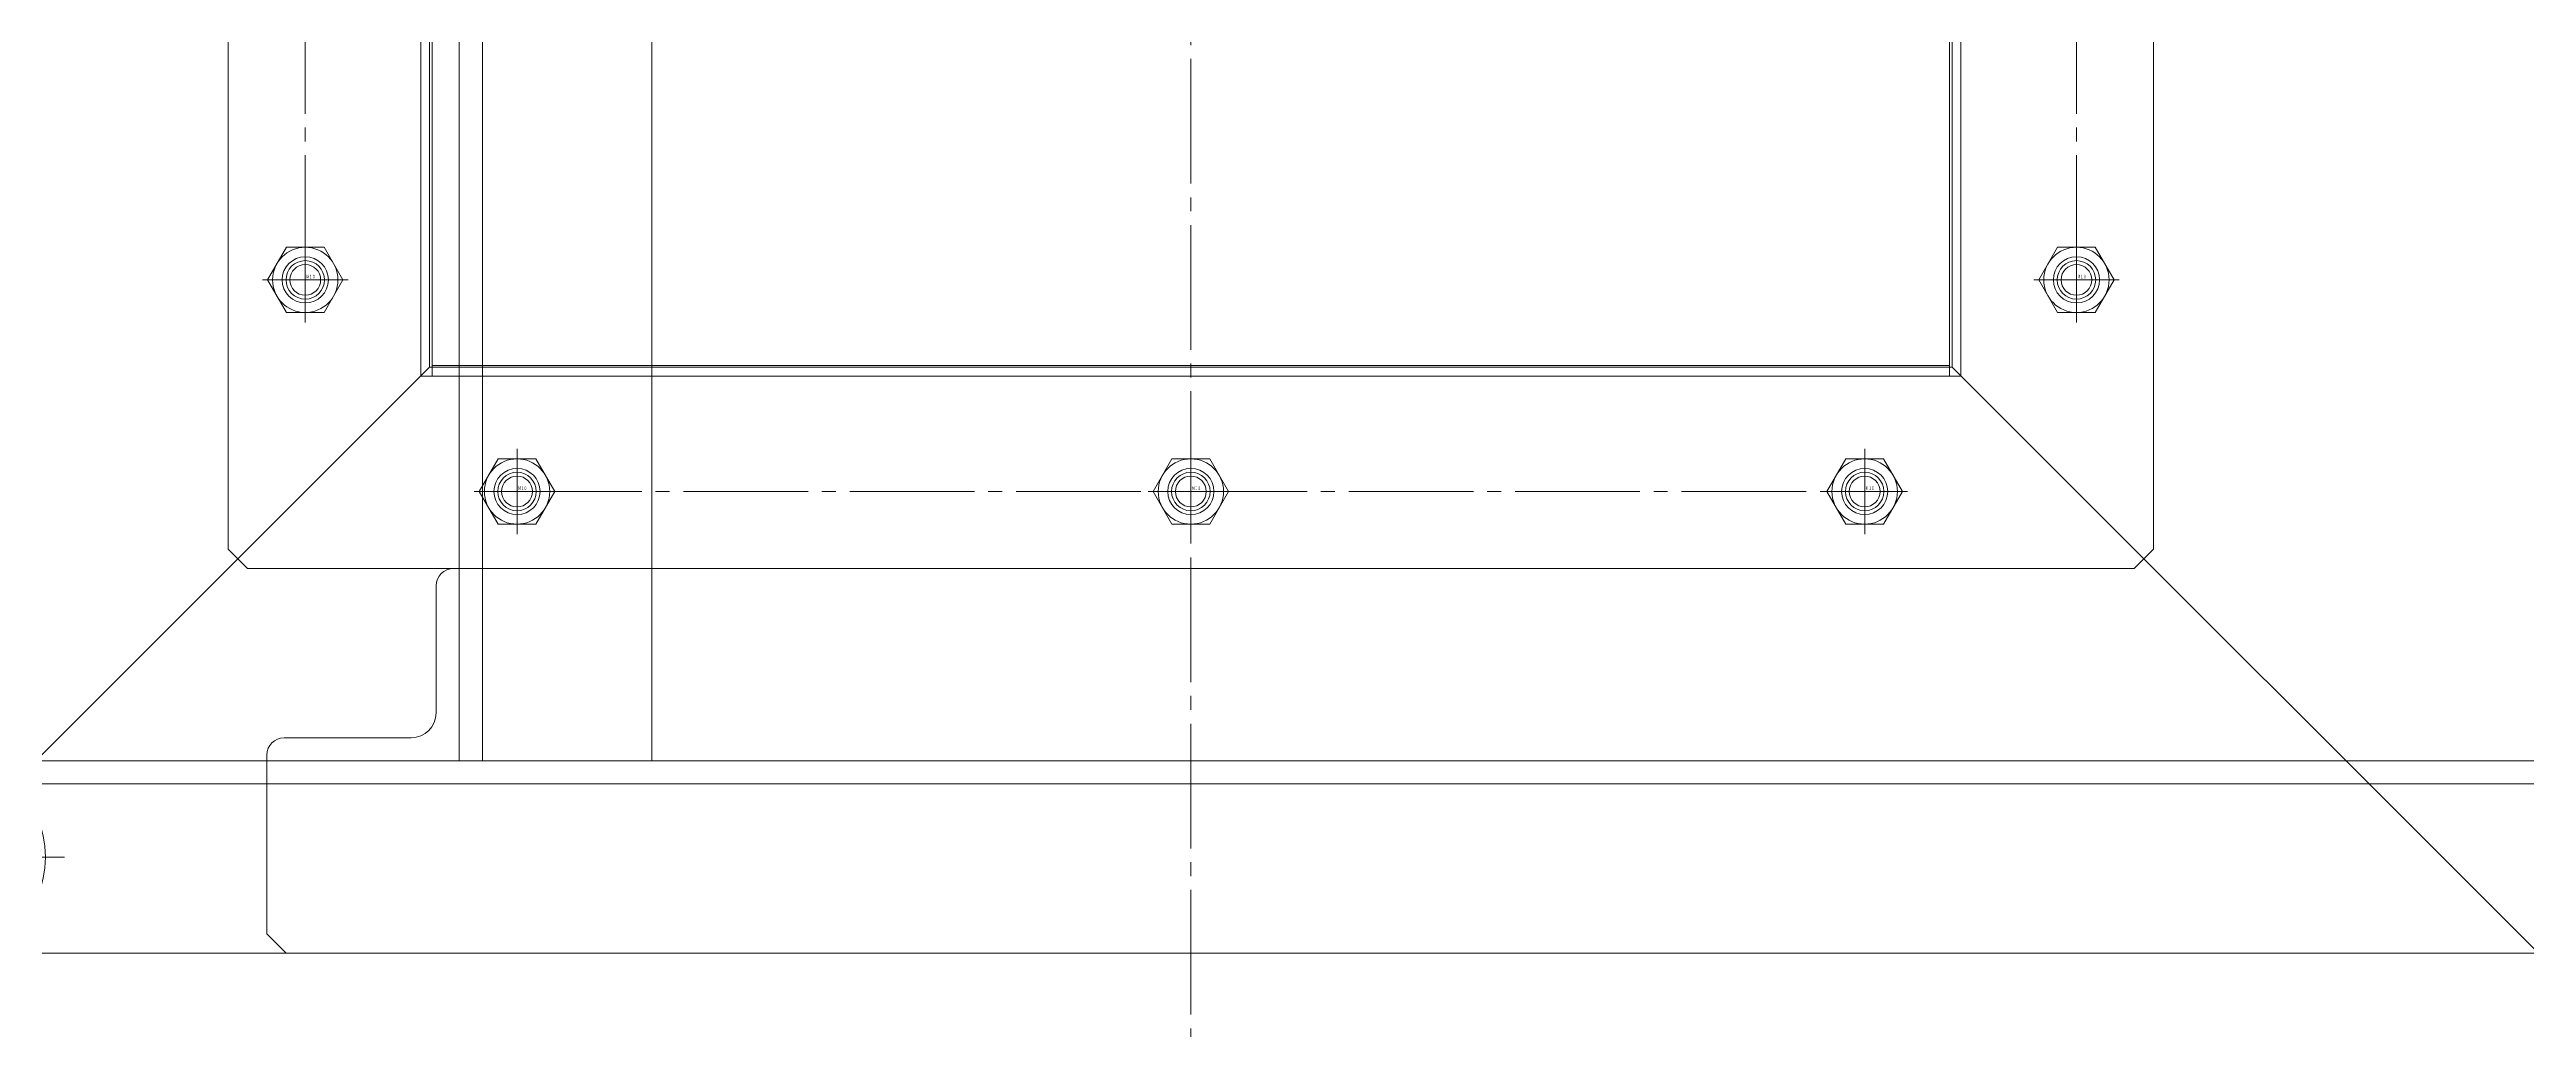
# Model space of a CAD drawing. Units: millimetres at full size. Extents: x -19442 to 19442, y -5866 to 5866.
# Drawn here: x 5833 to 6477, y 1961 to 2215 of the extents above; entities that cross this region are included whole.
import ezdxf
from ezdxf.enums import TextEntityAlignment as Align

# ---------------------------------------------------------------- set-up
doc = ezdxf.new("R2010")
doc.units = ezdxf.units.MM
doc.header["$LTSCALE"] = 3.6
doc.linetypes.add('CHAIN2', pattern=[12, 9, -1, 1, -1])
for name, color, linetype, lineweight in [('0-3_04_HIDDEN', 7, 'Continuous', 9), ('0-4_05_CENTER', 2, 'CHAIN2', 9), ('0-6_0', 2, 'Continuous', 9), ('0-7_10_DRAFT', 1, 'Continuous', 9), ('0-8_03_かくれ線', 5, 'Continuous', 9), ('0-9_04_中心線', 4, 'CHAIN2', 9)]:
    doc.layers.add(name, color=color, linetype=linetype, lineweight=lineweight)
doc.styles.add('ＭＳ ゴシック', font='')
doc.styles.get('ＭＳ ゴシック').set_extended_font_data('MS Gothic')

# ---------------------------------------------------------------- blocks, each defined once
blk = doc.blocks.new('A$C1140449C_1')
at = {"layer": '0-3_04_HIDDEN'}
for points in [[(-245, -250), (245, -250), (250, -245), (250, 245), (245, 250), (-245, 250), (-250, 245), (-250, -245)], [(-200, -200), (200, -200), (200, 200), (-200, 200)]]:
    blk.add_lwpolyline(points, close=True, dxfattribs=at)
for centre in [(-230, -175), (230, -175), (-175, -230), (0, -230), (175, -230)]:
    blk.add_circle(centre, 6, dxfattribs=at)
at = {"layer": '0-4_05_CENTER'}
for p, q in [((0, -668.35), (0, 668.35)), ((-230, -165), (-230, -185)), ((230, -165), (230, -185)), ((-220, -175), (-240, -175)), ((220, -175), (240, -175)), ((-175, -220), (-175, -240)), ((0, -220), (0, -240)), ((175, -220), (175, -240)), ((-185, -230), (-165, -230)), ((-10, -230), (10, -230)), ((165, -230), (185, -230))]:
    blk.add_line(p, q, dxfattribs=at)
at = {"layer": '0-6_0', "color": 134}
for p, q in [((-598, -598), (-197.7, -197.7)), ((598, -598), (197.7, -197.7))]:
    blk.add_line(p, q, dxfattribs=at)
blk.add_lwpolyline([(-197.7, -197.7), (197.7, -197.7), (197.7, 197.7), (-197.7, 197.7)], close=True, dxfattribs=at)
blk = doc.blocks.new('M10Nua_1_1_1')
at = {"layer": '0-3_04_HIDDEN'}
for q in [(-9.8, 0), (4.9, 8.487)]:
    blk.add_line((-4.9, 8.487), q, dxfattribs=at)
at = {"layer": '0-3_04_HIDDEN', "linetype": 'CHAIN2'}
for p, q in [((0, -11.104), (0, 11.104)), ((11.104, 0), (-11.104, 0))]:
    blk.add_line(p, q, dxfattribs=at)
at = {"layer": '0-3_04_HIDDEN'}
for points in [[(4.9, -8.487), (9.8, 0), (4.9, 8.487)], [(-9.8, 0), (-4.9, -8.487), (4.9, -8.487)]]:
    blk.add_lwpolyline(points, dxfattribs=at)
for radius in [8.487, 5, 4]:
    blk.add_circle((0, 0), radius, dxfattribs=at)
at = {"layer": '0-7_10_DRAFT', "style": 'ＭＳ ゴシック', "width": 0.6}
blk.add_text('Ｍ１０', height=0.9164, dxfattribs=at).set_placement((0.256, 0.117), align=Align.BOTTOM_LEFT)
blk = doc.blocks.new('A$C01295FB4_1')
at = {"layer": '0-3_04_HIDDEN'}
for p in [(-230, -175), (230, -175), (-175, -230), (0, -230), (175, -230)]:
    blk.add_blockref('M10Nua_1_1_1', p, dxfattribs=at)
at = {"layer": '0-6_0'}
blk.add_blockref('A$C1140449C_1', (0, 0), dxfattribs=at)
blk = doc.blocks.new('KK015066_54_5_1')
at = {"layer": '0-6_0', "color": 134}
for p, q in [((1.5, 50), (0, 50)), ((0, 0), (0, 50)), ((6, 12.5), (6, 45.5)), ((0, 0), (50, 0)), ((45.5, 6), (12.5, 6)), ((50, 1.5), (50, 0))]:
    blk.add_line(p, q, dxfattribs=at)
for centre, radius, start, end in [((1.5, 45.5), 4.5, 0, 90), ((12.5, 12.5), 6.5, 180, 270), ((45.5, 1.5), 4.5, 0, 90)]:
    blk.add_arc(centre, radius, start, end, dxfattribs=at)
blk = doc.blocks.new('A$C1E0E4AAD_1')
at = {"layer": '0-3_04_HIDDEN'}
for p, q in [((6, 600), (6, 0)), ((-160, -6), (950, -6))]:
    blk.add_line(p, q, dxfattribs=at)
for points in [[(50, 600), (0, 600), (0, 0), (50, 0)], [(-160, 0), (950, 0), (950, -45), (945, -50), (-155, -50), (-160, -45)]]:
    blk.add_lwpolyline(points, close=True, dxfattribs=at)
at = {"layer": '0-3_04_HIDDEN', "xscale": -1}
blk.add_blockref('KK015066_54_5_1', (0, 0), dxfattribs=at)
blk = doc.blocks.new('A$C704D04FF_1')
at = {"layer": '0-3_04_HIDDEN'}
for p, q in [((-619, 375), (-619, -225)), ((-675, -231), (325, -231))]:
    blk.add_line(p, q, dxfattribs=at)
for points in [[(-575, 375), (-625, 375), (-625, -225), (-575, -225)], [(-675, -225), (325, -225), (325, -270), (320, -275), (-670, -275), (-675, -270)]]:
    blk.add_lwpolyline(points, close=True, dxfattribs=at)
at = {"layer": '0-3_04_HIDDEN', "xscale": -1}
blk.add_blockref('KK015066_54_5_1', (-625, -225), dxfattribs=at)
blk = doc.blocks.new('KC-1275-A-4b_1')
at = {"layer": '0-4_05_CENTER'}
for p, q in [((0, 32.5), (0, -32.5)), ((32.5, 0), (-32.5, 0))]:
    blk.add_line(p, q, dxfattribs=at)
at = {"layer": '0-6_0'}
for p, q in [((5.485, 9.5), (-5.475, 9.483)), ((10.97, 0), (5.485, 9.5)), ((5.475, -9.483), (10.97, 0))]:
    blk.add_line(p, q, dxfattribs=at)
blk.add_lwpolyline([(-5.475, 9.483), (-10.97, 0), (-5.485, -9.5), (5.475, -9.483)], dxfattribs=at)
for radius in [27.5, 22.3, 14.5, 6, 5.053]:
    blk.add_circle((0, 0), radius, dxfattribs=at)
blk = doc.blocks.new('A$C12B059C0_1')
at = {"layer": '0-3_04_HIDDEN'}
for name, p in [('A$C1E0E4AAD_1', (-625, -225)), ('A$C704D04FF_1', (0, 0)), ('KC-1275-A-4b_1', (-760, -250))]:
    blk.add_blockref(name, p, dxfattribs=at)
blk = doc.blocks.new('U1221')
at = {"layer": '0-9_04_中心線'}
for p, q in [((0, 1.2), (0, 9.5)), ((-9.5, 0), (-1.2, 0)), ((1.2, 0), (9.5, 0)), ((0, -9.5), (0, -1.2))]:
    blk.add_line(p, q, dxfattribs=at)
at = {"layer": '0-9_04_中心線', "linetype": 'Continuous'}
for p, q in [((-0.6, 0), (0.6, 0)), ((0, -0.6), (0, 0.6))]:
    blk.add_line(p, q, dxfattribs=at)
blk = doc.blocks.new('U1222')
at = {"layer": '0-9_04_中心線'}
for p, q in [((0, 1.2), (0, 9.5)), ((-9.5, 0), (-1.2, 0)), ((1.2, 0), (9.5, 0)), ((0, -9.5), (0, -1.2))]:
    blk.add_line(p, q, dxfattribs=at)
at = {"layer": '0-9_04_中心線', "linetype": 'Continuous'}
for p, q in [((-0.6, 0), (0.6, 0)), ((0, -0.6), (0, 0.6))]:
    blk.add_line(p, q, dxfattribs=at)
blk = doc.blocks.new('U1223')
at = {"layer": '0-9_04_中心線'}
for p, q in [((0, 1.2), (0, 9.5)), ((-9.5, 0), (-1.2, 0)), ((1.2, 0), (9.5, 0)), ((0, -9.5), (0, -1.2))]:
    blk.add_line(p, q, dxfattribs=at)
at = {"layer": '0-9_04_中心線', "linetype": 'Continuous'}
for p, q in [((-0.6, 0), (0.6, 0)), ((0, -0.6), (0, 0.6))]:
    blk.add_line(p, q, dxfattribs=at)
blk = doc.blocks.new('U1224')
at = {"layer": '0-9_04_中心線'}
for p, q in [((0, 1.2), (0, 9.5)), ((-9.5, 0), (-1.2, 0)), ((1.2, 0), (9.5, 0)), ((0, -9.5), (0, -1.2))]:
    blk.add_line(p, q, dxfattribs=at)
at = {"layer": '0-9_04_中心線', "linetype": 'Continuous'}
for p, q in [((-0.6, 0), (0.6, 0)), ((0, -0.6), (0, 0.6))]:
    blk.add_line(p, q, dxfattribs=at)
blk = doc.blocks.new('U1225')
at = {"layer": '0-9_04_中心線'}
for p, q in [((0, 1.2), (0, 9.5)), ((-9.5, 0), (-1.2, 0)), ((1.2, 0), (9.5, 0)), ((0, -9.5), (0, -1.2))]:
    blk.add_line(p, q, dxfattribs=at)
at = {"layer": '0-9_04_中心線', "linetype": 'Continuous'}
for p, q in [((-0.6, 0), (0.6, 0)), ((0, -0.6), (0, 0.6))]:
    blk.add_line(p, q, dxfattribs=at)

msp = doc.modelspace()

# ---------------------------------------------------------------- linework, layer by layer
at = {"layer": '0-6_0', "color": 134}
msp.add_line((5932.74, 2133.322), (6326.74, 2133.322), dxfattribs=at)
for points in [[(5929.74, 2530.572), (5932.74, 2530.572), (5932.74, 2130.572), (5929.74, 2130.572)], [(6326.74, 2530.572), (6329.74, 2530.572), (6329.74, 2130.572), (6326.74, 2130.572)]]:
    msp.add_lwpolyline(points, close=True, dxfattribs=at)
msp.add_lwpolyline([(6326.74, 2276.172), (6326.74, 2130.572), (5932.74, 2130.572), (5932.74, 2276.172)], dxfattribs=at)
at = {"layer": '0-8_03_かくれ線'}
for points in [[(5884.74, 2080.572), (6374.74, 2080.572), (6379.74, 2085.572), (6379.74, 2575.572), (6374.74, 2580.572), (5884.74, 2580.572), (5879.74, 2575.572), (5879.74, 2085.572)], [(5929.74, 2130.572), (6329.74, 2130.572), (6329.74, 2530.572), (5929.74, 2530.572)]]:
    msp.add_lwpolyline(points, close=True, dxfattribs=at)
for centre in [(5899.74, 2155.572), (6359.74, 2155.572), (5954.74, 2100.572), (6129.74, 2100.572), (6304.74, 2100.572)]:
    msp.add_circle(centre, 6, dxfattribs=at)
at = {"layer": '0-9_04_中心線'}
for p, q in [((5899.74, 2155.572), (5899.74, 2505.572)), ((6359.74, 2155.572), (6359.74, 2505.572)), ((5954.74, 2100.572), (6304.74, 2100.572))]:
    msp.add_line(p, q, dxfattribs=at)

# ---------------------------------------------------------------- block references
at = {"layer": '0-3_04_HIDDEN'}
msp.add_blockref('A$C12B059C0_1', (6564.74, 2255.572), dxfattribs=at)
at = {"layer": '0-6_0'}
msp.add_blockref('A$C01295FB4_1', (6129.74, 2330.572), dxfattribs=at)
at = {"layer": '0-9_04_中心線'}
for name, p in [('U1225', (5899.74, 2155.572)), ('U1221', (6359.74, 2155.572)), ('U1224', (5954.74, 2100.572)), ('U1223', (6129.74, 2100.572)), ('U1222', (6304.74, 2100.572))]:
    msp.add_blockref(name, p, dxfattribs=at)

doc.saveas('drawing.dxf')
